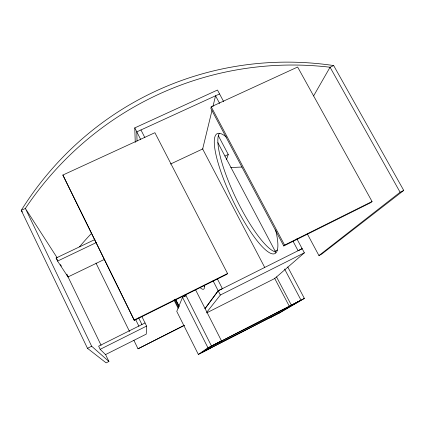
<?xml version="1.0" encoding="UTF-8"?>
<svg xmlns="http://www.w3.org/2000/svg" width="425" height="425" viewBox="0 0 425 425"><rect width="100%" height="100%" fill="white"/><g stroke="black" fill="none" stroke-linecap="round" stroke-linejoin="round"><path stroke-width="0.64" d="M141.822 316.423L146.593 326.076L146.242 334.14L105.517 354.599L100.167 349.329L98.642 346.168L145.053 322.963M211.209 106.792L210.827 108.407L283.767 245.958L370.759 202.619L372.066 201.53L297.633 67.028L211.209 106.792L284.591 245.103L283.767 245.958M211.979 110.532L202.656 149.005L264.685 267.362M212.909 106.686L215.549 95.784L219.603 103.387M226.509 159.444L228.268 154.488L218.386 135.803M186.017 295.587L182.522 297.33L176.763 311.403L198.353 354.439L210.683 348.001M313.597 95.933L330.06 67.23L333.668 65.556L403.75 190.437L321.475 254.278L318.936 255.558L307.387 234.026M227.54 273.519L227.046 274.221L134.273 320.445L62.863 175.047L154.897 132.701L227.54 273.519L134.215 320.009L134.273 320.445M205.036 308.688L218.184 290.774L302.159 248.678L298.1 250.75L293.117 241.395M204.993 308.603L218.184 290.774L222.397 288.665L217.249 278.635M206.837 312.168L220.357 295.019L304.364 252.806L296.868 238.786M304.364 252.806L274.752 278.502L206.608 312.906M318.936 255.558L400.106 192.254L403.75 190.437M198.353 354.439L207.963 347.793L221.489 340.866L195.378 289.436M201.349 352.904L211.48 345.993L185.497 294.557M220.416 341.578L221.489 340.866M271.097 317.039L269.599 317.927L280.776 312.194L304.38 298.414L287.746 266.964M304.38 298.414L289.329 306.282L274.539 278.109M277.881 313.677L301.006 300.14L284.575 269.02M210.54 346.635L298.865 301.394M210.216 346.853L298.132 301.824M202.295 352.256L280.048 312.412L279.432 311.238M202.045 352.426L279.48 312.742M105.448 354.291L108.912 361.462L106.128 362.87L87.481 348.314L21.25 210.348L25.372 208.436A345.413 331.548 70.4 0 1 330.06 67.23L400.106 192.254M184.067 325.385L138.003 348.803L184.508 325.332M87.481 348.314L91.662 346.226L108.912 361.462M100.167 349.329L146.593 326.076M284.591 245.103L372.066 201.53M275.145 251.164L277.387 250.049M94.95 239.498L56.111 258.017L57.582 261.067L68.005 276.941L104.258 259.462M57.582 261.067L96.433 242.51M224.937 156.06L228.268 154.488M170.499 164.045L202.943 148.835M219.56 93.946L136.797 131.862L137.041 141.079M135.256 142.391L134.768 127.898L217.488 90.036L223.614 101.538M22.355 211.99L21.25 210.348A335.405 322.862 69 0 1 333.668 65.556M56.111 258.017L57.524 260.185M60.35 264.515L61.407 266.135M57.088 257.688L25.372 208.436L91.662 346.226M217.839 142.619L275.761 252.328M276.526 276.909L291.337 305.092M140.946 129.965L144.883 137.631M134.768 127.898L140.728 139.543M213.042 280.734L220.357 295.019M184.519 295.099L185.125 296.299M184.238 295.386L184.833 296.57M182.522 297.33L207.963 347.793M175.801 299.556L179.079 306.074M175.259 299.136L179.132 306.834M174.563 299.588L178.728 307.881M173.995 300.013L178.171 308.316M138.699 317.98L141.929 324.53M135.442 319.159L138.938 326.262M62.863 175.047L134.215 320.009M95.992 263.086L129.54 331.537M133.912 340.335L138.003 348.803M66.746 274.183L101.113 345.323M66.704 274.252L68.005 276.941M79.496 246.845A230.414 223.752 76.8 0 1 91.465 233.49M230.812 167.663A230.414 223.752 76.8 0 1 241.963 167.057M204.473 285.122A67.596 8.378 64.2 0 1 200.159 287.656M204.696 286.524A67.538 8.728 64.2 0 1 203.825 285.828M275.586 229.888A66.544 14.902 64.3 0 1 260.716 245.06A66.544 14.902 64.3 0 1 219.39 167.179A66.544 14.902 64.3 0 1 226.35 137.105M275.692 252.004A66.491 15.226 64.3 0 1 235.503 197.327A66.491 15.226 64.3 0 1 219.343 133.397"/></g></svg>
